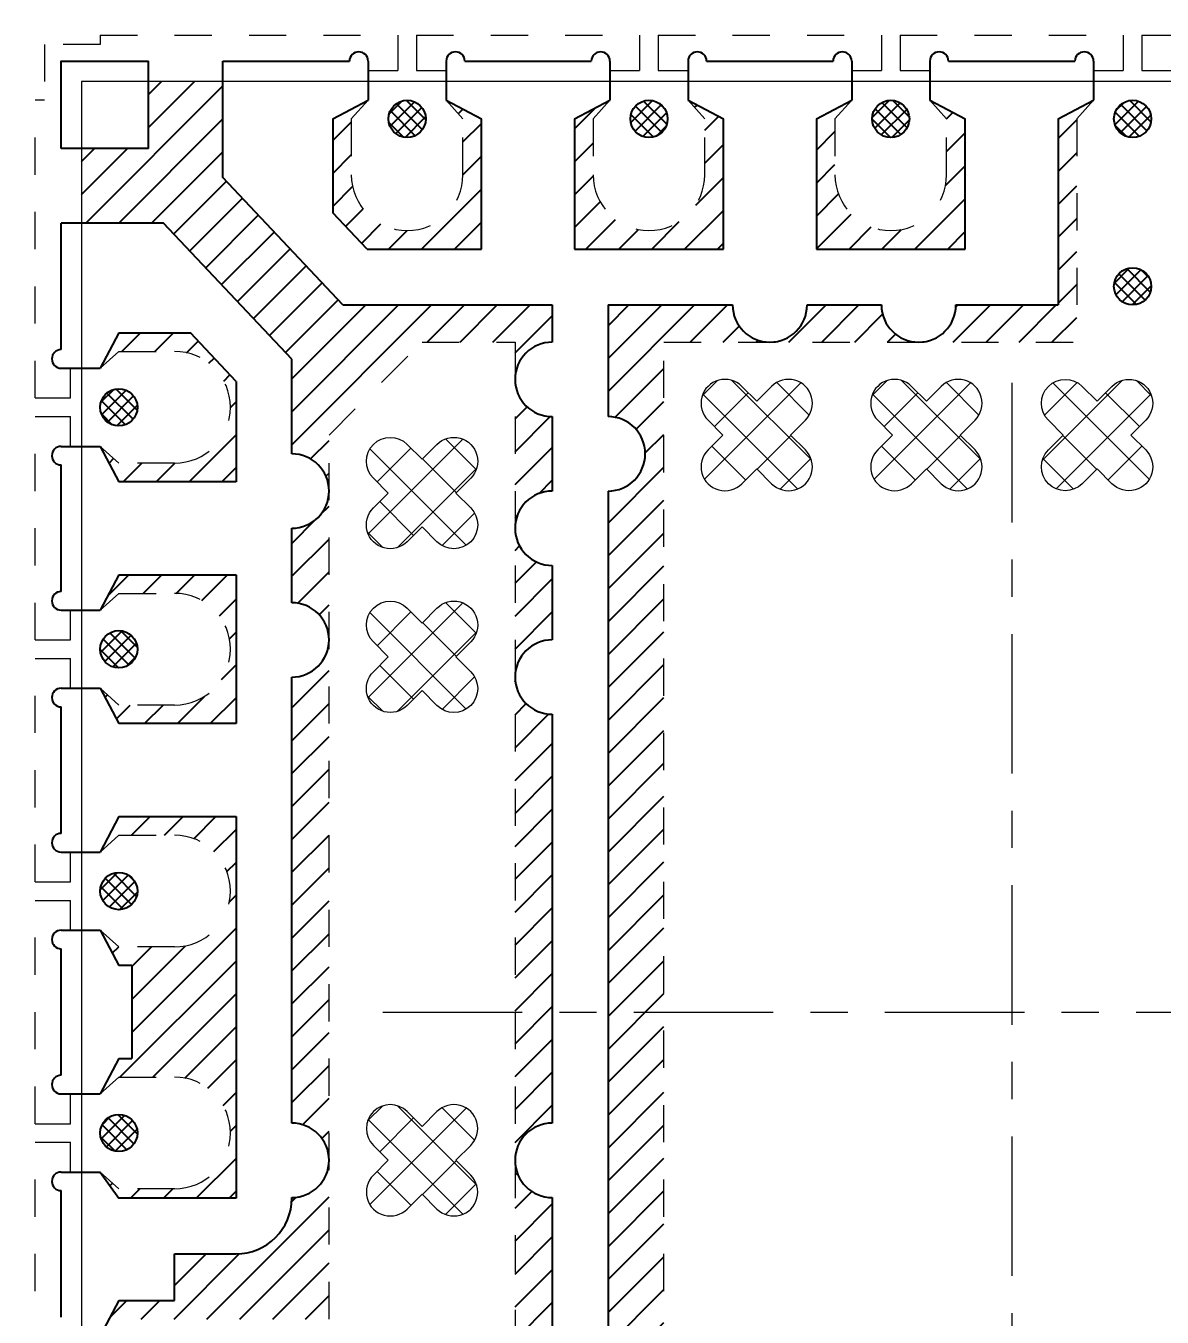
# Model space of a CAD drawing. Extents: x 2576 to 2702, y -218 to -63.
# Drawn here: x 2613.629 to 2616.684, y -143.319 to -139.849 of the extents above; entities that cross this region are included whole.
import ezdxf

# ---------------------------------------------------------------- set-up
doc = ezdxf.new("R2010")
doc.units = 0
doc.header["$LTSCALE"] = 5
doc.header["$MEASUREMENT"] = 0
for name, pattern in [('CENTER', [2, 1.25, -0.25, 0.25, -0.25]), ('HIDDEN', [0.375, 0.25, -0.125]), ('HIDDEN2', [4.7625, 3.175, -1.5875])]:
    doc.linetypes.add(name, pattern=pattern)
doc.layers.get('0').update_dxf_attribs({"linetype": 'CONTINUOUS'})
for name, color, linetype in [('1D', 4, 'CONTINUOUS'), ('ETCH', 4, 'CONTINUOUS'), ('PKG', 2, 'CONTINUOUS'), ('TOP-Half-E', 6, 'CONTINUOUS'), ('中心线', 1, 'CENTER')]:
    doc.layers.add(name, color=color, linetype=linetype)
pattern_1 = [(225, (-40.0481, -192.949), (0.0441941738, -0.0441941738), [])]

msp = doc.modelspace()

# ---------------------------------------------------------------- hatches: boundary and pattern name
at = {"layer": 'ETCH'}
h = msp.add_hatch(dxfattribs=at)
h.set_pattern_fill('ANSI31', color=256, scale=0.5, angle=180)
h.set_pattern_definition(pattern_1)
h.paths.add_polyline_path([(2613.779, -140.1795), (2613.959, -140.1795), (2613.959, -139.9995), (2614.159, -139.9995), (2614.159, -140.2571), (2614.4814, -140.5995), (2615.044, -140.5995), (2615.044, -140.6995, 0.414214), (2614.944, -140.7995), (2614.944, -140.6995), (2614.694, -140.6995), (2614.5623, -140.8312), (2614.4115, -140.6711), (2614.3387, -140.7396), (2613.9995, -140.3795), (2613.779, -140.3795)])
h.paths.add_polyline_path([(2614.794, -143.9745), (2615.044, -143.9745), (2615.044, -142.998, -0.414214), (2614.944, -142.898), (2614.944, -143.8745), (2614.694, -143.8745, -0.414214)])
h.paths.add_polyline_path([(2613.829, -143.5795), (2613.879, -143.6245), (2614.444, -143.6245), (2614.444, -143.8745), (2614.694, -143.8745, 0.414214), (2614.594, -143.9745), (2614.344, -143.9745), (2614.344, -143.9495, 0.414214), (2614.194, -143.7995), (2614.029, -143.7995), (2614.029, -143.6745), (2613.879, -143.6745)])
h.paths.add_polyline_path([(2613.829, -143.3695), (2613.879, -143.2745), (2614.029, -143.2745), (2614.029, -143.1495), (2614.194, -143.1495, 0.414214), (2614.344, -142.9995), (2614.344, -142.998, 0.414214), (2614.444, -142.898), (2614.444, -143.3245), (2613.879, -143.3245)])
h.paths.add_polyline_path([(2614.944, -142.898), (2614.944, -141.5995, 0.414214), (2615.044, -141.6995), (2615.044, -142.798, 0.414214)])
h.paths.add_polyline_path([(2614.344, -142.798, -0.414214), (2614.444, -142.898), (2614.444, -142.1987), (2614.344, -142.1987)])
h.paths.add_polyline_path([(2614.344, -140.7453), (2614.344, -140.9495), (2614.444, -140.9495), (2614.5623, -140.8312), (2614.4115, -140.6711), (2614.3387, -140.7396)])
h.paths.add_polyline_path([(2614.344, -142.1987), (2614.444, -142.1987), (2614.444, -141.7822), (2614.344, -141.7822)])
h.paths.add_polyline_path([(2614.944, -140.7995, 0.414214), (2615.044, -140.8995), (2615.044, -141.0995, 0.414214), (2614.944, -141.1995)])
h.paths.add_polyline_path([(2614.944, -141.1995, 0.414214), (2615.044, -141.2995), (2615.044, -141.4995, 0.414214), (2614.944, -141.5995)])
h.paths.add_polyline_path([(2614.344, -141.3995), (2614.444, -141.3995), (2614.444, -141.1995), (2614.344, -141.1995)])
h.paths.add_polyline_path([(2614.344, -141.5995), (2614.444, -141.5995), (2614.444, -141.3995), (2614.344, -141.3995, -1)])
h.paths.add_polyline_path([(2614.344, -141.7822), (2614.444, -141.7822), (2614.444, -141.5995), (2614.344, -141.5995)])
h.paths.add_polyline_path([(2614.344, -141.1995, 0.414214), (2614.444, -141.0995), (2614.444, -141.1995)])
h.paths.add_polyline_path([(2614.444, -140.9995), (2614.344, -140.9995, -0.414214), (2614.444, -141.0995)])
h.paths.add_polyline_path([(2614.344, -140.9995), (2614.444, -140.9995), (2614.444, -140.9495), (2614.344, -140.9495)])
h = msp.add_hatch(dxfattribs=at)
h.set_pattern_fill('ANSI31', color=256, scale=0.5, angle=180)
h.set_pattern_definition(pattern_1)
h.paths.add_polyline_path([(2613.829, -144.2295), (2613.879, -144.2745), (2614.029, -144.2745, 1), (2614.029, -143.9745), (2613.879, -143.9745), (2613.829, -144.0195), (2613.879, -143.9495), (2614.194, -143.9495), (2614.194, -144.1245), (2615.194, -144.1245), (2615.194, -144.0245, 1), (2615.194, -143.8245), (2615.194, -141.0995, 1), (2615.194, -140.8995), (2615.194, -140.5995), (2615.529, -140.5995, 0.414214), (2615.629, -140.6995), (2615.344, -140.6995), (2615.344, -144.2495), (2617.214, -144.2495), (2617.214, -140.6995), (2617.084, -140.6995, 0.414214), (2617.184, -140.5995), (2617.364, -140.5995), (2617.364, -140.8995, 1), (2617.364, -141.0995), (2617.364, -143.8245, 1), (2617.364, -144.0245), (2617.364, -144.1245), (2618.364, -144.1245), (2618.364, -143.9495), (2618.679, -143.9495), (2618.729, -144.0195), (2618.679, -143.9745), (2618.529, -143.9745, 1), (2618.529, -144.2745), (2618.679, -144.2745), (2618.729, -144.2295), (2618.679, -144.3245), (2617.364, -144.3245), (2617.364, -144.3995), (2617.179, -144.3995, 1), (2616.979, -144.3995), (2616.779, -144.3995, 1), (2616.579, -144.3995), (2616.379, -144.3995, 1), (2616.179, -144.3995), (2615.979, -144.3995, 1), (2615.779, -144.3995), (2615.579, -144.3995, 1), (2615.379, -144.3995), (2615.194, -144.3995), (2615.194, -144.3245), (2613.879, -144.3245)])
h.paths.add_polyline_path([(2617.054, -144.5495), (2617.054, -144.8995), (2617.149, -144.9495), (2617.104, -144.8995), (2617.104, -144.7495, -1), (2617.404, -144.7495), (2617.404, -144.8995), (2617.359, -144.9495), (2617.454, -144.8995), (2617.454, -144.8645), (2617.704, -144.8645), (2617.704, -144.8995), (2617.799, -144.9495), (2617.754, -144.8995), (2617.754, -144.7495, -1), (2618.054, -144.7495), (2618.054, -144.8995), (2618.009, -144.9495), (2618.104, -144.8995), (2618.104, -144.5495)])
h.paths.add_polyline_path([(2614.454, -144.8995), (2614.549, -144.9495), (2614.504, -144.8995), (2614.504, -144.7495, -1), (2614.804, -144.7495), (2614.804, -144.8995), (2614.759, -144.9495), (2614.854, -144.8995), (2614.854, -144.8645), (2615.104, -144.8645), (2615.104, -144.8995), (2615.199, -144.9495), (2615.154, -144.8995), (2615.154, -144.7495, -1), (2615.454, -144.7495), (2615.454, -144.8995), (2615.409, -144.9495), (2615.504, -144.8995), (2615.504, -144.5495), (2614.454, -144.5495)])
h.paths.add_polyline_path([(2618.364, -141.3245), (2618.364, -142.3745), (2618.679, -142.3745), (2618.729, -142.2795), (2618.679, -142.3245), (2618.529, -142.3245, -1), (2618.529, -142.0245), (2618.679, -142.0245), (2618.729, -142.0695), (2618.679, -141.9745), (2618.644, -141.9745), (2618.644, -141.7245), (2618.679, -141.7245), (2618.729, -141.6295), (2618.679, -141.6745), (2618.529, -141.6745, -1), (2618.529, -141.3745), (2618.679, -141.3745), (2618.729, -141.4195), (2618.679, -141.3245)])
h.paths.add_polyline_path([(2613.829, -142.0695), (2613.879, -141.9745), (2614.194, -141.9745), (2614.194, -142.9995), (2613.879, -142.9995), (2613.829, -142.9295), (2613.879, -142.9745), (2614.029, -142.9745, 1), (2614.029, -142.6745), (2613.879, -142.6745), (2613.829, -142.7195), (2613.879, -142.6245), (2613.914, -142.6245), (2613.914, -142.3745), (2613.879, -142.3745), (2613.829, -142.2795), (2613.879, -142.3245), (2614.029, -142.3245, 1), (2614.029, -142.0245), (2613.879, -142.0245)])
h.paths.add_polyline_path([(2616.454, -140.6995), (2616.454, -140.0995), (2616.499, -140.0495), (2616.404, -140.0995), (2616.404, -140.5995), (2616.129, -140.5995, -0.414214), (2616.029, -140.6995)])
h.paths.add_polyline_path([(2616.709, -140.0495), (2616.804, -140.0995), (2616.804, -140.5995), (2616.984, -140.5995, 0.414214), (2617.084, -140.6995), (2616.754, -140.6995), (2616.754, -140.0995)])
h.paths.add_polyline_path([(2614.454, -140.0995), (2614.454, -140.3516), (2614.5462, -140.4495), (2614.854, -140.4495), (2614.854, -140.0995), (2614.759, -140.0495), (2614.804, -140.0995), (2614.804, -140.2495, -1), (2614.504, -140.2495), (2614.504, -140.0995), (2614.549, -140.0495)])
h.paths.add_polyline_path([(2617.054, -140.0995), (2617.054, -140.4495), (2617.454, -140.4495), (2617.454, -140.0995), (2617.359, -140.0495), (2617.404, -140.0995), (2617.404, -140.2495, -1), (2617.104, -140.2495), (2617.104, -140.0995), (2617.149, -140.0495)])
h.paths.add_polyline_path([(2616.404, -144.8995), (2616.499, -144.9495), (2616.454, -144.8995), (2616.454, -144.7495, -1), (2616.754, -144.7495), (2616.754, -144.8995), (2616.709, -144.9495), (2616.804, -144.8995), (2616.804, -144.5495), (2616.404, -144.5495)])
h.paths.add_polyline_path([(2615.754, -144.8995), (2615.849, -144.9495), (2615.804, -144.8995), (2615.804, -144.7495, -1), (2616.104, -144.7495), (2616.104, -144.8995), (2616.059, -144.9495), (2616.154, -144.8995), (2616.154, -144.5495), (2615.754, -144.5495)])
h.paths.add_polyline_path([(2615.104, -140.0995), (2615.104, -140.4495), (2615.504, -140.4495), (2615.504, -140.0995), (2615.409, -140.0495), (2615.454, -140.0995), (2615.454, -140.2495, -1), (2615.154, -140.2495), (2615.154, -140.0995), (2615.199, -140.0495)])
h.paths.add_polyline_path([(2615.754, -140.0995), (2615.754, -140.4495), (2616.154, -140.4495), (2616.154, -140.0995), (2616.059, -140.0495), (2616.104, -140.0995), (2616.104, -140.2495, -1), (2615.804, -140.2495), (2615.804, -140.0995), (2615.849, -140.0495)])
h.paths.add_polyline_path([(2617.704, -140.0995), (2617.704, -140.4495), (2618.0119, -140.4495), (2618.104, -140.3516), (2618.104, -140.0995), (2618.009, -140.0495), (2618.054, -140.0995), (2618.054, -140.2495, -1), (2617.754, -140.2495), (2617.754, -140.0995), (2617.799, -140.0495)])
h.paths.add_polyline_path([(2613.829, -141.4195), (2613.879, -141.3245), (2614.194, -141.3245), (2614.194, -141.7245), (2613.879, -141.7245), (2613.829, -141.6295), (2613.879, -141.6745), (2614.029, -141.6745, 1), (2614.029, -141.3745), (2613.879, -141.3745)])
h.paths.add_polyline_path([(2618.364, -140.8048), (2618.364, -141.0745), (2618.679, -141.0745), (2618.729, -140.9795), (2618.679, -141.0245), (2618.529, -141.0245, -1), (2618.529, -140.7245), (2618.679, -140.7245), (2618.729, -140.7695), (2618.679, -140.6745), (2618.4868, -140.6745)])
h.paths.add_polyline_path([(2613.829, -140.7695), (2613.879, -140.6745), (2614.0713, -140.6745), (2614.194, -140.8048), (2614.194, -141.0745), (2613.879, -141.0745), (2613.829, -140.9795), (2613.879, -141.0245), (2614.029, -141.0245, 1), (2614.029, -140.7245), (2613.879, -140.7245)])
h.paths.add_polyline_path([(2618.364, -142.6245), (2618.364, -142.9995), (2618.679, -142.9995), (2618.729, -142.9295), (2618.679, -142.9745), (2618.529, -142.9745, -1), (2618.529, -142.6745), (2618.679, -142.6745), (2618.729, -142.7195), (2618.679, -142.6245)])
h.paths.add_polyline_path([(2616.029, -140.6995, -0.414214), (2615.929, -140.5995), (2615.729, -140.5995, -0.414214), (2615.629, -140.6995)])
h.paths.add_polyline_path([(2618.214, -140.7453), (2618.5586, -140.3795)])
h = msp.add_hatch(dxfattribs=at)
h.set_pattern_fill('ANSI31', color=256, scale=0.5, angle=180)
h.set_pattern_definition(pattern_1)
h.paths.add_polyline_path([(2614.794, -143.9745), (2615.044, -143.9745), (2615.044, -142.998, -0.414214), (2614.944, -142.898), (2614.944, -143.8745), (2614.694, -143.8745, -0.414214)])
h.paths.add_polyline_path([(2613.829, -143.5795), (2613.879, -143.6245), (2614.444, -143.6245), (2614.444, -143.8745), (2614.694, -143.8745, 0.414214), (2614.594, -143.9745), (2614.344, -143.9745), (2614.344, -143.9495, 0.414214), (2614.194, -143.7995), (2614.029, -143.7995), (2614.029, -143.6745), (2613.879, -143.6745)])
h.paths.add_polyline_path([(2614.944, -142.898), (2614.944, -141.5995, 0.414214), (2615.044, -141.6995), (2615.044, -142.798, 0.414214)])
h.paths.add_polyline_path([(2614.944, -141.1995, 0.414214), (2615.044, -141.2995), (2615.044, -141.4995, 0.414214), (2614.944, -141.5995)])
h.paths.add_polyline_path([(2614.944, -140.7995, 0.414214), (2615.044, -140.8995), (2615.044, -141.0995, 0.414214), (2614.944, -141.1995)])
at = {"layer": 'TOP-Half-E', "lineweight": -3}
h = msp.add_hatch(dxfattribs=at)
h.set_pattern_fill('ANSI37', color=6, scale=0.2)
h.set_pattern_definition([(45, (2450.562673, -122.19071), (-0.0176776695, 0.0176776695), []), (135, (2450.562673, -122.19071), (-0.0176776695, -0.0176776695), [])])
h.paths.add_polyline_path([(2614.704, -140.0995, 1), (2614.604, -140.0995, 1)])
h.paths.add_polyline_path([(2616.654, -140.0995, 1), (2616.554, -140.0995, 1)])
h.paths.add_polyline_path([(2618.729, -140.8745, 1), (2618.629, -140.8745, 1)])
h.paths.add_polyline_path([(2616.654, -140.5495, 1), (2616.554, -140.5495, 1)])
h.paths.add_polyline_path([(2617.954, -140.0995, 1), (2617.854, -140.0995, 1)])
h.paths.add_polyline_path([(2613.929, -144.1245, 1), (2613.829, -144.1245, 1)])
h.paths.add_polyline_path([(2615.354, -140.0995, 1), (2615.254, -140.0995, 1)])
h.paths.add_polyline_path([(2617.954, -144.8995, 1), (2617.854, -144.8995, 1)])
h.paths.add_polyline_path([(2616.654, -144.8995, 1), (2616.554, -144.8995, 1)])
h.paths.add_polyline_path([(2615.354, -144.8995, 1), (2615.254, -144.8995, 1)])
h.paths.add_polyline_path([(2616.004, -140.0995, 1), (2615.904, -140.0995, 1)])
h.paths.add_polyline_path([(2618.729, -141.5245, 1), (2618.629, -141.5245, 1)])
h.paths.add_polyline_path([(2616.004, -144.8995, 1), (2615.904, -144.8995, 1)])
h.paths.add_polyline_path([(2618.729, -143.4745, 1), (2618.629, -143.4745, 1)])
h.paths.add_polyline_path([(2618.729, -142.1745, 1), (2618.629, -142.1745, 1)])
h.paths.add_polyline_path([(2614.704, -144.8995, 1), (2614.604, -144.8995, 1)])
h.paths.add_polyline_path([(2618.729, -144.1245, 1), (2618.629, -144.1245, 1)])
h.paths.add_polyline_path([(2613.929, -142.8245, 1), (2613.829, -142.8245, 1)])
h.paths.add_polyline_path([(2617.304, -140.0995, 1), (2617.204, -140.0995, 1)])
h.paths.add_polyline_path([(2617.304, -144.8995, 1), (2617.204, -144.8995, 1)])
h.paths.add_polyline_path([(2613.929, -143.4745, 1), (2613.829, -143.4745, 1)])
h.paths.add_polyline_path([(2613.929, -141.5245, 1), (2613.829, -141.5245, 1)])
h.paths.add_polyline_path([(2618.729, -142.8245, 1), (2618.629, -142.8245, 1)])
h.paths.add_polyline_path([(2613.929, -142.1745, 1), (2613.829, -142.1745, 1)])
h.paths.add_polyline_path([(2613.929, -140.8745, 1), (2613.829, -140.8745, 1)])
at = {"layer": 'TOP-Half-E', "lineweight": 5}
h = msp.add_hatch(dxfattribs=at)
h.set_pattern_fill('ANSI37', color=256, scale=0.02565)
h.set_pattern_definition([(315, (60.59425, 1238.80207), (-0.0575858924, -0.0575858924), []), (225, (60.59425, 1238.80207), (-0.0575858924, 0.0575858924), [])])
h.paths.add_polyline_path([(2615.6843, -140.9491), (2615.7245, -140.9089, 1), (2615.6338, -140.8182), (2615.5937, -140.8584), (2615.5535, -140.8182, 1), (2615.4628, -140.9089), (2615.503, -140.9491), (2615.4628, -140.9892, 1), (2615.5535, -141.0799), (2615.5937, -141.0398), (2615.6338, -141.0799, 1), (2615.7245, -140.9892)])
h = msp.add_hatch(dxfattribs=at)
h.set_pattern_fill('ANSI37', color=256, scale=0.02565)
h.set_pattern_definition([(315, (61.05025, 1238.80207), (-0.0575858924, -0.0575858924), []), (225, (61.05025, 1238.80207), (-0.0575858924, 0.0575858924), [])])
h.paths.add_polyline_path([(2616.1403, -140.9491), (2616.1805, -140.9089, 1), (2616.0898, -140.8182), (2616.0497, -140.8584), (2616.0095, -140.8182, 1), (2615.9188, -140.9089), (2615.959, -140.9491), (2615.9188, -140.9892, 1), (2616.0095, -141.0799), (2616.0497, -141.0398), (2616.0898, -141.0799, 1), (2616.1805, -140.9892)])
h = msp.add_hatch(dxfattribs=at)
h.set_pattern_fill('ANSI37', color=256, scale=0.02565, angle=180)
h.set_pattern_definition([(225, (5171.50782, 1238.80207), (0.0575858924, -0.0575858924), []), (315, (5171.50782, 1238.80207), (0.0575858924, 0.0575858924), [])])
h.paths.add_polyline_path([(2616.4177, -140.9491), (2616.3776, -140.9089, -1), (2616.4683, -140.8182), (2616.5084, -140.8584), (2616.5486, -140.8182, -1), (2616.6393, -140.9089), (2616.5991, -140.9491), (2616.6393, -140.9892, -1), (2616.5486, -141.0799), (2616.5084, -141.0398), (2616.4683, -141.0799, -1), (2616.3776, -140.9892)])
h = msp.add_hatch(dxfattribs=at)
h.set_pattern_fill('ANSI37', color=256, scale=0.02565)
h.set_pattern_definition([(45, (59.69463, -1520.8561), (-0.0575858924, 0.0575858924), []), (135, (59.69463, -1520.8561), (-0.0575858924, -0.0575858924), [])])
h.paths.add_polyline_path([(2614.7847, -141.105), (2614.8249, -141.1451, -1), (2614.7342, -141.2358), (2614.694, -141.1956), (2614.6539, -141.2358, -1), (2614.5632, -141.1451), (2614.6033, -141.105), (2614.5632, -141.0648, -1), (2614.6539, -140.9741), (2614.694, -141.0143), (2614.7342, -140.9741, -1), (2614.8249, -141.0648)])
h = msp.add_hatch(dxfattribs=at)
h.set_pattern_fill('ANSI37', color=256, scale=0.02565)
h.set_pattern_definition([(45, (59.69463, -1521.2961), (-0.0575858924, 0.0575858924), []), (135, (59.69463, -1521.2961), (-0.0575858924, -0.0575858924), [])])
h.paths.add_polyline_path([(2614.7847, -141.545), (2614.8249, -141.5851, -1), (2614.7342, -141.6758), (2614.694, -141.6356), (2614.6539, -141.6758, -1), (2614.5632, -141.5851), (2614.6033, -141.545), (2614.5632, -141.5048, -1), (2614.6539, -141.4141), (2614.694, -141.4543), (2614.7342, -141.4141, -1), (2614.8249, -141.5048)])
h = msp.add_hatch(dxfattribs=at)
h.set_pattern_fill('ANSI37', color=256, scale=0.02565, angle=360)
h.set_pattern_definition([(315, (59.69463, 1236.85319), (-0.0575858924, -0.0575858924), []), (225, (59.69463, 1236.85319), (-0.0575858924, 0.0575858924), [])])
h.paths.add_polyline_path([(2614.7847, -142.898), (2614.8249, -142.8578, 1), (2614.7342, -142.7671), (2614.694, -142.8073), (2614.6539, -142.7671, 1), (2614.5632, -142.8578), (2614.6033, -142.898), (2614.5632, -142.9381, 1), (2614.6539, -143.0288), (2614.694, -142.9886), (2614.7342, -143.0288, 1), (2614.8249, -142.9381)])

# ---------------------------------------------------------------- linework, layer by layer
for p, q in [((2613.959, -140.1795, -0.0325), (2613.959, -139.9445, -0.0325)), ((2614.159, -140.2571, -0.0325), (2614.159, -139.9445, -0.0325)), ((2614.549, -139.9445, -0.0325), (2614.549, -140.0495, -0.0325)), ((2614.549, -139.9445, -0.0325), (2614.549, -140.0495, -0.0325)), ((2614.759, -139.9445, -0.0325), (2614.759, -140.0495, -0.0325)), ((2614.759, -139.9445, -0.0325), (2614.759, -140.0495, -0.0325)), ((2615.199, -139.9445, -0.0325), (2615.199, -140.0495, -0.0325)), ((2615.199, -139.9445, -0.0325), (2615.199, -140.0495, -0.0325)), ((2615.409, -139.9445, -0.0325), (2615.409, -140.0495, -0.0325)), ((2615.409, -139.9445, -0.0325), (2615.409, -140.0495, -0.0325)), ((2615.849, -139.9445, -0.0325), (2615.849, -140.0495, -0.0325)), ((2615.849, -139.9445, -0.0325), (2615.849, -140.0495, -0.0325)), ((2616.059, -139.9445, -0.0325), (2616.059, -140.0495, -0.0325)), ((2616.059, -139.9445, -0.0325), (2616.059, -140.0495, -0.0325)), ((2616.499, -139.9445, -0.0325), (2616.499, -140.0495, -0.0325)), ((2616.499, -139.9445, -0.0325), (2616.499, -140.0495, -0.0325)), ((2614.454, -140.0995, -0.0325), (2614.549, -140.0495, -0.0325)), ((2614.759, -140.0495, -0.0325), (2614.854, -140.0995, -0.0325)), ((2615.104, -140.0995, -0.0325), (2615.199, -140.0495, -0.0325)), ((2615.409, -140.0495, -0.0325), (2615.504, -140.0995, -0.0325)), ((2615.754, -140.0995, -0.0325), (2615.849, -140.0495, -0.0325)), ((2616.059, -140.0495, -0.0325), (2616.154, -140.0995, -0.0325)), ((2616.404, -140.0995, -0.0325), (2616.499, -140.0495, -0.0325)), ((2614.454, -140.0995, -0.0325), (2614.454, -140.3516, -0.0325)), ((2614.854, -140.4495, -0.0325), (2614.854, -140.0995, -0.0325)), ((2615.104, -140.0995, -0.0325), (2615.104, -140.4495, -0.0325)), ((2615.504, -140.4495, -0.0325), (2615.504, -140.0995, -0.0325)), ((2615.754, -140.0995, -0.0325), (2615.754, -140.4495, -0.0325)), ((2616.154, -140.4495, -0.0325), (2616.154, -140.0995, -0.0325)), ((2616.404, -140.0995, -0.0325), (2616.404, -140.5995, -0.0325)), ((2613.959, -140.1795, -0.0325), (2613.724, -140.1795, -0.0325)), ((2614.4814, -140.5995, -0.0325), (2614.159, -140.2571, -0.0325)), ((2614.5462, -140.4495, -0.0325), (2614.454, -140.3516, -0.0325)), ((2613.9995, -140.3795, -0.0325), (2613.724, -140.3795, -0.0325)), ((2614.344, -140.7453, -0.0325), (2613.9995, -140.3795, -0.0325)), ((2614.5462, -140.4495, -0.0325), (2614.854, -140.4495, -0.0325)), ((2615.104, -140.4495, -0.0325), (2615.504, -140.4495, -0.0325)), ((2615.754, -140.4495, -0.0325), (2616.154, -140.4495, -0.0325)), ((2614.4814, -140.5995, -0.0325), (2615.044, -140.5995, -0.0325)), ((2615.044, -140.5995, -0.0325), (2615.044, -140.6995, -0.0325)), ((2615.194, -140.5995, -0.0325), (2615.194, -140.8995, -0.0325)), ((2613.879, -140.6745, -0.0325), (2613.829, -140.7695, -0.0325)), ((2613.879, -140.6745, -0.0325), (2614.0713, -140.6745, -0.0325)), ((2614.194, -140.8048, -0.0325), (2614.0713, -140.6745, -0.0325)), ((2613.724, -140.7695, -0.0325), (2613.829, -140.7695, -0.0325)), ((2613.724, -140.7695, -0.0325), (2613.829, -140.7695, -0.0325)), ((2614.344, -140.9995, -0.0325), (2614.344, -140.7453, -0.0325)), ((2614.194, -140.8048, -0.0325), (2614.194, -141.0745, -0.0325)), ((2615.044, -140.8995, -0.0325), (2615.044, -141.0995, -0.0325)), ((2613.724, -140.9795, -0.0325), (2613.829, -140.9795, -0.0325)), ((2613.724, -140.9795, -0.0325), (2613.829, -140.9795, -0.0325)), ((2613.829, -140.9795, -0.0325), (2613.879, -141.0745, -0.0325)), ((2614.194, -141.0745, -0.0325), (2613.879, -141.0745, -0.0325)), ((2615.194, -141.0995, -0.0325), (2615.194, -143.8245, -0.0325)), ((2614.344, -141.3995, -0.0325), (2614.344, -141.1995, -0.0325)), ((2613.879, -141.3245, -0.0325), (2613.829, -141.4195, -0.0325)), ((2613.879, -141.3245, -0.0325), (2614.194, -141.3245, -0.0325)), ((2614.194, -141.3245, -0.0325), (2614.194, -141.7245, -0.0325)), ((2615.044, -141.2995, -0.0325), (2615.044, -141.4995, -0.0325)), ((2613.724, -141.4195, -0.0325), (2613.829, -141.4195, -0.0325)), ((2613.724, -141.4195, -0.0325), (2613.829, -141.4195, -0.0325)), ((2614.344, -142.798, -0.0325), (2614.344, -141.5995, -0.0325)), ((2613.724, -141.6295, -0.0325), (2613.829, -141.6295, -0.0325)), ((2613.724, -141.6295, -0.0325), (2613.829, -141.6295, -0.0325)), ((2613.829, -141.6295, -0.0325), (2613.879, -141.7245, -0.0325)), ((2615.044, -141.6995, -0.0325), (2615.044, -142.798, -0.0325)), ((2614.194, -141.7245, -0.0325), (2613.879, -141.7245, -0.0325)), ((2613.879, -141.9745, -0.0325), (2613.829, -142.0695, -0.0325)), ((2613.879, -141.9745, -0.0325), (2614.194, -141.9745, -0.0325)), ((2614.194, -141.9745, -0.0325), (2614.194, -142.9995, -0.0325)), ((2613.724, -142.0695, -0.0325), (2613.829, -142.0695, -0.0325)), ((2613.724, -142.0695, -0.0325), (2613.829, -142.0695, -0.0325)), ((2613.724, -142.2795, -0.0325), (2613.829, -142.2795, -0.0325)), ((2613.724, -142.2795, -0.0325), (2613.829, -142.2795, -0.0325)), ((2613.829, -142.2795, -0.0325), (2613.879, -142.3745, -0.0325)), ((2613.914, -142.3745, -0.0325), (2613.879, -142.3745, -0.0325)), ((2613.879, -142.6245, -0.0325), (2613.829, -142.7195, -0.0325)), ((2613.879, -142.6245, -0.0325), (2613.914, -142.6245, -0.0325)), ((2613.724, -142.7195, -0.0325), (2613.829, -142.7195, -0.0325)), ((2613.724, -142.7195, -0.0325), (2613.829, -142.7195, -0.0325)), ((2613.724, -142.9295, -0.0325), (2613.829, -142.9295, -0.0325)), ((2613.724, -142.9295, -0.0325), (2613.829, -142.9295, -0.0325)), ((2613.829, -142.9295, -0.0325), (2613.879, -142.9995, -0.0325)), ((2614.344, -142.9995, -0.0325), (2614.344, -142.998, -0.0325)), ((2615.044, -142.998, -0.0325), (2615.044, -143.9745, -0.0325)), ((2614.194, -142.9995, -0.0325), (2613.879, -142.9995, -0.0325)), ((2614.029, -143.1495, -0.0325), (2614.194, -143.1495, -0.0325)), ((2614.029, -143.2745, -0.0325), (2614.029, -143.1495, -0.0325)), ((2613.879, -143.2745, -0.0325), (2613.829, -143.3695, -0.0325)), ((2613.879, -143.2745, -0.0325), (2614.029, -143.2745, -0.0325))]:
    msp.add_line(p, q)
at = {"elevation": -0.0325}
for points in [[(2613.724, -140.1795), (2613.724, -139.9445), (2613.959, -139.9445)], [(2614.159, -139.9445), (2614.499, -139.9445)], [(2614.809, -139.9445), (2615.149, -139.9445)], [(2615.459, -139.9445), (2615.799, -139.9445)], [(2616.109, -139.9445), (2616.449, -139.9445)], [(2613.724, -140.7195), (2613.724, -140.3795)], [(2615.194, -140.5995), (2615.529, -140.5995)], [(2615.729, -140.5995), (2615.929, -140.5995)], [(2616.129, -140.5995), (2616.404, -140.5995)], [(2613.724, -141.3695), (2613.724, -141.0295)], [(2613.724, -142.0195), (2613.724, -141.6795)], [(2613.724, -142.6695), (2613.724, -142.3295)], [(2613.914, -142.3745), (2613.914, -142.6245)], [(2613.724, -143.3195), (2613.724, -142.9795)]]:
    msp.add_lwpolyline(points, dxfattribs=at)
for centre in [(2614.654, -140.0995, -0.0325), (2615.304, -140.0995, -0.0325), (2615.954, -140.0995, -0.0325), (2616.604, -140.0995, -0.0325), (2616.604, -140.5495, -0.0325), (2613.879, -140.8745, -0.0325), (2613.879, -141.5245, -0.0325), (2613.879, -142.1745, -0.0325), (2613.879, -142.8245, -0.0325)]:
    msp.add_circle(centre, 0.05)
for centre, radius, start, end in [((2614.524, -139.9445, -0.0325), 0.025, 0, 180), ((2614.784, -139.9445, -0.0325), 0.025, 0, 180), ((2615.174, -139.9445, -0.0325), 0.025, 0, 180), ((2615.434, -139.9445, -0.0325), 0.025, 0, 180), ((2615.824, -139.9445, -0.0325), 0.025, 0, 180), ((2616.084, -139.9445, -0.0325), 0.025, 0, 180), ((2616.474, -139.9445, -0.0325), 0.025, 0, 180), ((2615.629, -140.5995, -0.0325), 0.1, 180, 0), ((2616.029, -140.5995, -0.0325), 0.1, 180, 0), ((2615.044, -140.7995, -0.0325), 0.1, 90, 270), ((2613.724, -140.7445, -0.0325), 0.025, 90, 270), ((2615.194, -140.9995, -0.0325), 0.1, 270, 90), ((2613.724, -141.0045, -0.0325), 0.025, 90, 270), ((2614.344, -141.0995, -0.0325), 0.1, 270, 90), ((2615.044, -141.1995, -0.0325), 0.1, 90, 270), ((2613.724, -141.3945, -0.0325), 0.025, 90, 270), ((2614.344, -141.4995, -0.0325), 0.1, 270, 90), ((2615.044, -141.5995, -0.0325), 0.1, 90, 270), ((2613.724, -141.6545, -0.0325), 0.025, 90, 270), ((2613.724, -142.0445, -0.0325), 0.025, 90, 270), ((2613.724, -142.3045, -0.0325), 0.025, 90, 270), ((2613.724, -142.6945, -0.0325), 0.025, 90, 270), ((2614.344, -142.898, -0.0325), 0.1, 270, 90), ((2615.044, -142.898, -0.0325), 0.1, 90, 270), ((2613.724, -142.9545, -0.0325), 0.025, 90, 270), ((2614.194, -142.9995, -0.0325), 0.15, 270, 360)]:
    msp.add_arc(centre, radius, start, end)
at = {"layer": '1D', "linetype": 'HIDDEN2', "lineweight": 13, "ltscale": 0.005}
for p, q in [((2613.829, -139.8745, -0.0325), (2614.629, -139.8745, -0.0325)), ((2614.629, -139.8745, -0.0325), (2614.629, -139.9695, -0.0325)), ((2614.679, -139.8745, -0.0325), (2615.279, -139.8745, -0.0325)), ((2614.679, -139.8745, -0.0325), (2614.679, -139.9695, -0.0325)), ((2615.279, -139.8745, -0.0325), (2615.279, -139.9695, -0.0325)), ((2615.329, -139.8745, -0.0325), (2615.929, -139.8745, -0.0325)), ((2615.329, -139.8745, -0.0325), (2615.329, -139.9695, -0.0325)), ((2615.929, -139.8745, -0.0325), (2615.929, -139.9695, -0.0325)), ((2615.979, -139.8745, -0.0325), (2616.579, -139.8745, -0.0325)), ((2615.979, -139.8745, -0.0325), (2615.979, -139.9695, -0.0325)), ((2616.579, -139.8745, -0.0325), (2616.579, -139.9695, -0.0325)), ((2616.629, -139.8745, -0.0325), (2617.229, -139.8745, -0.0325)), ((2616.629, -139.8745, -0.0325), (2616.629, -139.9695, -0.0325)), ((2613.654, -140.8495, -0.0325), (2613.654, -140.0495, -0.0325)), ((2614.549, -140.0495, -0.0325), (2614.504, -140.0995, -0.0325)), ((2614.759, -140.0495, -0.0325), (2614.804, -140.0995, -0.0325)), ((2615.199, -140.0495, -0.0325), (2615.154, -140.0995, -0.0325)), ((2615.409, -140.0495, -0.0325), (2615.454, -140.0995, -0.0325)), ((2615.849, -140.0495, -0.0325), (2615.804, -140.0995, -0.0325)), ((2616.059, -140.0495, -0.0325), (2616.104, -140.0995, -0.0325)), ((2616.499, -140.0495, -0.0325), (2616.454, -140.0995, -0.0325)), ((2614.504, -140.0995, -0.0325), (2614.504, -140.2495, -0.0325)), ((2614.804, -140.2495, -0.0325), (2614.804, -140.0995, -0.0325)), ((2615.154, -140.0995, -0.0325), (2615.154, -140.2495, -0.0325)), ((2615.454, -140.2495, -0.0325), (2615.454, -140.0995, -0.0325)), ((2615.804, -140.0995, -0.0325), (2615.804, -140.2495, -0.0325)), ((2616.104, -140.2495, -0.0325), (2616.104, -140.0995, -0.0325)), ((2616.454, -140.0995, -0.0325), (2616.454, -140.6995, -0.0325)), ((2613.829, -140.7695, -0.0325), (2613.879, -140.7245, -0.0325)), ((2613.879, -140.7245, -0.0325), (2614.029, -140.7245, -0.0325)), ((2613.654, -140.8495, -0.0325), (2613.749, -140.8495, -0.0325)), ((2613.654, -141.4995, -0.0325), (2613.654, -140.8995, -0.0325)), ((2613.654, -140.8995, -0.0325), (2613.749, -140.8995, -0.0325)), ((2613.829, -140.9795, -0.0325), (2613.879, -141.0245, -0.0325)), ((2614.029, -141.0245, -0.0325), (2613.879, -141.0245, -0.0325)), ((2613.829, -141.4195, -0.0325), (2613.879, -141.3745, -0.0325)), ((2613.879, -141.3745, -0.0325), (2614.029, -141.3745, -0.0325)), ((2613.654, -141.4995, -0.0325), (2613.749, -141.4995, -0.0325)), ((2613.654, -142.1495, -0.0325), (2613.654, -141.5495, -0.0325)), ((2613.654, -141.5495, -0.0325), (2613.749, -141.5495, -0.0325)), ((2613.829, -141.6295, -0.0325), (2613.879, -141.6745, -0.0325)), ((2614.029, -141.6745, -0.0325), (2613.879, -141.6745, -0.0325)), ((2613.829, -142.0695, -0.0325), (2613.879, -142.0245, -0.0325)), ((2613.879, -142.0245, -0.0325), (2614.029, -142.0245, -0.0325)), ((2613.654, -142.1495, -0.0325), (2613.749, -142.1495, -0.0325)), ((2613.654, -142.7995, -0.0325), (2613.654, -142.1995, -0.0325)), ((2613.654, -142.1995, -0.0325), (2613.749, -142.1995, -0.0325)), ((2613.829, -142.2795, -0.0325), (2613.879, -142.3245, -0.0325)), ((2614.029, -142.3245, -0.0325), (2613.879, -142.3245, -0.0325)), ((2613.829, -142.7195, -0.0325), (2613.879, -142.6745, -0.0325)), ((2613.879, -142.6745, -0.0325), (2614.029, -142.6745, -0.0325)), ((2613.654, -142.7995, -0.0325), (2613.749, -142.7995, -0.0325)), ((2613.654, -143.4495, -0.0325), (2613.654, -142.8495, -0.0325)), ((2613.654, -142.8495, -0.0325), (2613.749, -142.8495, -0.0325)), ((2613.829, -142.9295, -0.0325), (2613.879, -142.9745, -0.0325)), ((2614.029, -142.9745, -0.0325), (2613.879, -142.9745, -0.0325))]:
    msp.add_line(p, q, dxfattribs=at)
at = {"layer": '1D', "color": 4, "linetype": 'HIDDEN', "lineweight": 0, "ltscale": 0.05, "elevation": -0.0325}
msp.add_lwpolyline([(2613.829, -139.8745), (2613.829, -139.8995), (2613.679, -139.8995), (2613.679, -140.0495), (2613.654, -140.0495)], dxfattribs=at)
at = {"layer": '1D', "linetype": 'HIDDEN2', "lineweight": 13, "ltscale": 0.005, "elevation": -0.0325}
for points in [[(2614.549, -139.9695), (2614.629, -139.9695)], [(2614.679, -139.9695), (2614.759, -139.9695)], [(2615.199, -139.9695), (2615.279, -139.9695)], [(2615.329, -139.9695), (2615.409, -139.9695)], [(2615.849, -139.9695), (2615.929, -139.9695)], [(2615.979, -139.9695), (2616.059, -139.9695)], [(2616.499, -139.9695), (2616.579, -139.9695)], [(2616.629, -139.9695), (2616.709, -139.9695)], [(2614.444, -143.3245), (2614.444, -140.9495), (2614.694, -140.6995), (2614.944, -140.6995), (2614.944, -143.8745), (2614.444, -143.8745), (2614.444, -143.6245)], [(2616.754, -140.6995), (2617.214, -140.6995), (2617.214, -144.2495), (2615.344, -144.2495), (2615.344, -140.6995), (2616.454, -140.6995)], [(2613.749, -140.8495), (2613.749, -140.7695)], [(2613.749, -140.9795), (2613.749, -140.8995)], [(2613.749, -141.4995), (2613.749, -141.4195)], [(2613.749, -141.6295), (2613.749, -141.5495)], [(2613.749, -142.1495), (2613.749, -142.0695)], [(2613.749, -142.2795), (2613.749, -142.1995)], [(2613.749, -142.7995), (2613.749, -142.7195)], [(2613.749, -142.9295), (2613.749, -142.8495)]]:
    msp.add_lwpolyline(points, dxfattribs=at)
at = {"layer": '1D', "linetype": 'HIDDEN2', "lineweight": 13, "ltscale": 0.005}
for centre, start, end in [((2614.654, -140.2495, -0.0325), 180, 0), ((2615.304, -140.2495, -0.0325), 180, 0), ((2615.954, -140.2495, -0.0325), 180, 0), ((2614.029, -140.8745, -0.0325), 270, 90), ((2614.029, -141.5245, -0.0325), 270, 90), ((2614.029, -142.1745, -0.0325), 270, 90), ((2614.029, -142.8245, -0.0325), 270, 90)]:
    msp.add_arc(centre, 0.15, start, end, dxfattribs=at)
at = {"layer": 'PKG', "color": 2, "linetype": 'ByBlock', "lineweight": 9, "ltscale": 0.3, "elevation": -0.0325}
msp.add_lwpolyline([(2618.779, -139.9995), (2613.779, -139.9995), (2613.779, -144.9995), (2618.779, -144.9995)], close=True, dxfattribs=at)
at = {"layer": 'TOP-Half-E', "lineweight": 5, "elevation": -0.0325}
for points in [[(2615.7245, -140.9089, 1), (2615.6338, -140.8182), (2615.5937, -140.8584), (2615.5535, -140.8182, 1), (2615.4628, -140.9089), (2615.503, -140.9491), (2615.4628, -140.9892, 1), (2615.5535, -141.0799), (2615.5937, -141.0398), (2615.6338, -141.0799, 1), (2615.7245, -140.9892), (2615.6843, -140.9491)], [(2616.1805, -140.9089, 1), (2616.0898, -140.8182), (2616.0497, -140.8584), (2616.0095, -140.8182, 1), (2615.9188, -140.9089), (2615.959, -140.9491), (2615.9188, -140.9892, 1), (2616.0095, -141.0799), (2616.0497, -141.0398), (2616.0898, -141.0799, 1), (2616.1805, -140.9892), (2616.1403, -140.9491)], [(2616.3776, -140.9089, -1), (2616.4683, -140.8182), (2616.5084, -140.8584), (2616.5486, -140.8182, -1), (2616.6393, -140.9089), (2616.5991, -140.9491), (2616.6393, -140.9892, -1), (2616.5486, -141.0799), (2616.5084, -141.0398), (2616.4683, -141.0799, -1), (2616.3776, -140.9892), (2616.4177, -140.9491)], [(2614.8249, -141.1451, -1), (2614.7342, -141.2358), (2614.694, -141.1956), (2614.6539, -141.2358, -1), (2614.5632, -141.1451), (2614.6033, -141.105), (2614.5632, -141.0648, -1), (2614.6539, -140.9741), (2614.694, -141.0143), (2614.7342, -140.9741, -1), (2614.8249, -141.0648), (2614.7847, -141.105)], [(2614.8249, -141.5851, -1), (2614.7342, -141.6758), (2614.694, -141.6356), (2614.6539, -141.6758, -1), (2614.5632, -141.5851), (2614.6033, -141.545), (2614.5632, -141.5048, -1), (2614.6539, -141.4141), (2614.694, -141.4543), (2614.7342, -141.4141, -1), (2614.8249, -141.5048), (2614.7847, -141.545)], [(2614.8249, -142.8578, 1), (2614.7342, -142.7671), (2614.694, -142.8073), (2614.6539, -142.7671, 1), (2614.5632, -142.8578), (2614.6033, -142.898), (2614.5632, -142.9381, 1), (2614.6539, -143.0288), (2614.694, -142.9886), (2614.7342, -143.0288, 1), (2614.8249, -142.9381), (2614.7847, -142.898)]]:
    msp.add_lwpolyline(points, format="xyb", close=True, dxfattribs=at)
at = {"layer": '中心线', "linetype": 'CENTER', "lineweight": 0, "ltscale": 0.06}
for p, q in [((2616.279, -140.8087, -0.0325), (2616.279, -144.1902, -0.0325)), ((2614.5883, -142.4995, -0.0325), (2617.9698, -142.4995, -0.0325))]:
    msp.add_line(p, q, dxfattribs=at)

doc.saveas('drawing.dxf')
